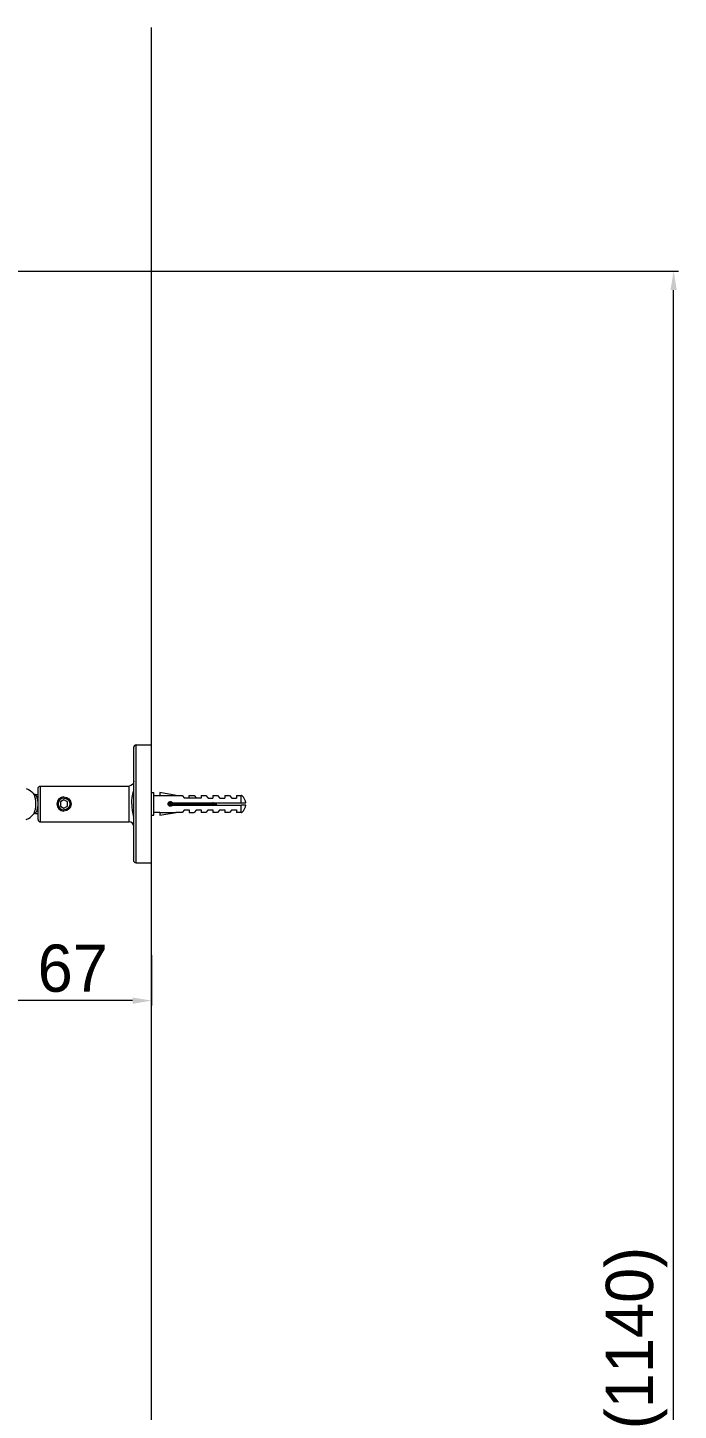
# Model space of a CAD drawing. Extents: x 4791 to 7950, y -233 to 2082.
# Drawn here: x 6711 to 6987, y 697 to 1283 of the extents above; entities that cross this region are included whole.
import ezdxf

# ---------------------------------------------------------------- set-up
doc = ezdxf.new("R2010")
doc.units = 0
doc.header["$LTSCALE"] = 1.7
doc.header["$MEASUREMENT"] = 0
doc.header["$PDMODE"] = 3
doc.header["$PDSIZE"] = -10
doc.layers.get('0').update_dxf_attribs({"linetype": 'CONTINUOUS'})
doc.layers.get('DEFPOINTS').update_dxf_attribs({"linetype": 'CONTINUOUS'})
doc.layers.add('1', color=7, linetype='CONTINUOUS', true_color=0xffffff)
doc.layers.add('치수선', color=7, linetype='CONTINUOUS', lineweight=20)
doc.styles.add('Daelim Dimension', font='')
doc.styles.get('Daelim Dimension').set_extended_font_data('나눔고딕')
doc.dimstyles.new('DEFAULT', dxfattribs={"dimscale": 2, "dimtxt": 2, "dimasz": 2, "dimexe": 0, "dimexo": 2, "dimgap": 1, "dimtad": 1, "dimdec": 1, "dimzin": 9, "dimdsep": 46, "dimtxsty": 'Daelim Dimension', "dimcen": 0.5, "dimclrd": 252, "dimclre": 252, "dimclrt": 3, "dimadec": 1, "dimazin": 0, "dimtfac": 1, "dimtdec": 1, "dimtix": 1, "dimtmove": 0, "dimatfit": 3, "dimfxl": 1, "dimtolj": 1, "dimtzin": 1, "dimlwd": 9, "dimlwe": 9, "dimarcsym": 0})

# ---------------------------------------------------------------- blocks, each defined once
blk = doc.blocks.new('*D7')
at = {"color": 5, "lineweight": 9, "ltscale": 0.5, "transparency": 16777216}
for p, q in [((6697.06, 886.82), (6697.06, 868.5)), ((6763.76, 889.78), (6763.76, 868.5)), ((6755.76, 870.5), (6705.06, 870.5))]:
    blk.add_line(p, q, dxfattribs=at)
at = {"color": 5, "ltscale": 0.5, "transparency": 16777216}
for points in [[(6705.06, 871.83), (6705.06, 869.17), (6697.06, 870.5)], [(6755.76, 871.83), (6755.76, 869.17), (6763.76, 870.5)]]:
    blk.add_solid(points, dxfattribs=at)
at = {"layer": 'DEFPOINTS', "color": 0, "ltscale": 0.5, "transparency": 16777216}
for p in [(6763.76, 893.78), (6697.06, 890.82), (6697.06, 870.5)]:
    blk.add_point(p, dxfattribs=at)
at = {"color": 7, "ltscale": 0.5, "transparency": 16777216, "insert": (6730.41, 894.27), "char_height": 20, "attachment_point": 2, "style": 'Daelim Dimension'}
blk.add_mtext('\\A1;67', dxfattribs=at)
blk = doc.blocks.new('*D9')
at = {"color": 5, "lineweight": 9, "ltscale": 0.5, "transparency": 16777216}
for p, q in [((6673.15, 1179.71), (6986.97, 1179.71)), ((6984.97, 266.09), (6984.97, 1171.71)), ((6798.11, 258.09), (6986.97, 258.09))]:
    blk.add_line(p, q, dxfattribs=at)
at = {"color": 5, "ltscale": 0.5, "transparency": 16777216}
for points in [[(6983.64, 1171.71), (6986.3, 1171.71), (6984.97, 1179.71)], [(6983.64, 266.09), (6986.3, 266.09), (6984.97, 258.09)]]:
    blk.add_solid(points, dxfattribs=at)
at = {"layer": 'DEFPOINTS', "color": 0, "ltscale": 0.5, "transparency": 16777216}
for p in [(6669.15, 1179.71), (6984.97, 1179.71), (6794.11, 258.09)]:
    blk.add_point(p, dxfattribs=at)
at = {"color": 7, "ltscale": 0.5, "transparency": 16777216, "insert": (6969.26, 727.48), "char_height": 20, "attachment_point": 5, "rotation": 90, "style": 'Daelim Dimension'}
blk.add_mtext('\\A1;(1140)', dxfattribs=at)

msp = doc.modelspace()

# ---------------------------------------------------------------- linework, layer by layer
at = {"layer": '1', "color": 7, "linetype": 'Continuous', "lineweight": 18}
for p, q in [((6757.26, 978.87), (6763.76, 978.87)), ((6763.76, 928.87), (6763.76, 978.87)), ((6756.26, 929.87), (6756.26, 977.87)), ((6716.7, 961.47), (6754.26, 961.47)), ((6714.56, 957.87), (6715.7, 957.87)), ((6715.7, 947.27), (6715.7, 960.47)), ((6726.7, 955.6), (6725.2, 954.73)), ((6728.2, 954.73), (6726.7, 955.6)), ((6756.16, 959.34), (6756.16, 948.39)), ((6763.79, 955.76), (6763.76, 955.76)), ((6763.79, 949.07), (6763.79, 958.67)), ((6763.79, 958.67), (6764.79, 958.67)), ((6764.79, 949.07), (6764.79, 958.67)), ((6764.79, 957.47), (6767.29, 957.47)), ((6767.29, 958.67), (6767.29, 957.46)), ((6774.16, 957.46), (6767.29, 958.67)), ((6767.29, 957.46), (6774.16, 957.46)), ((6774.09, 957.47), (6776.79, 957.47)), ((6776.79, 957.47), (6777.79, 956.37)), ((6784.79, 956.37), (6777.79, 956.37)), ((6779.79, 957.47), (6781.79, 957.47)), ((6779.79, 956.37), (6779.79, 957.47)), ((6781.79, 957.47), (6782.79, 956.37)), ((6784.79, 957.47), (6786.79, 957.47)), ((6784.79, 957.47), (6784.79, 956.37)), ((6786.79, 957.47), (6787.79, 956.37)), ((6787.79, 956.37), (6789.79, 956.37)), ((6789.79, 957.47), (6791.79, 957.47)), ((6789.79, 957.47), (6789.79, 956.37)), ((6791.79, 957.47), (6792.79, 956.37)), ((6792.79, 956.37), (6794.79, 956.37)), ((6794.79, 957.47), (6796.79, 957.47)), ((6794.79, 957.47), (6794.79, 956.37)), ((6796.79, 957.47), (6797.79, 956.37)), ((6797.79, 956.37), (6799.79, 956.37)), ((6799.79, 957.47), (6801.79, 957.47)), ((6799.79, 957.47), (6799.79, 956.37)), ((6714.56, 949.87), (6715.7, 949.87)), ((6725.2, 954.73), (6725.2, 953)), ((6725.2, 953), (6726.7, 952.14)), ((6726.7, 952.14), (6728.2, 953)), ((6728.2, 953), (6728.2, 954.73)), ((6763.76, 951.98), (6763.79, 951.98)), ((6767.29, 950.27), (6764.79, 950.27)), ((6767.29, 950.28), (6774.16, 950.28)), ((6767.29, 950.28), (6767.29, 949.07)), ((6767.29, 949.07), (6774.16, 950.28)), ((6772.65, 954.37), (6801.79, 954.37)), ((6772.65, 953.37), (6801.79, 953.37)), ((6776.79, 950.27), (6774.09, 950.27)), ((6777.79, 951.37), (6776.79, 950.27)), ((6777.79, 951.37), (6779.79, 951.37)), ((6779.79, 951.37), (6779.79, 950.27)), ((6779.79, 950.27), (6781.79, 950.27)), ((6782.79, 951.37), (6781.79, 950.27)), ((6782.79, 951.37), (6784.79, 951.37)), ((6784.79, 951.37), (6784.79, 950.27)), ((6786.79, 950.27), (6784.79, 950.27)), ((6786.5, 954.37), (6786.5, 953.87)), ((6786.5, 953.87), (6786.5, 953.37)), ((6787.79, 951.37), (6786.79, 950.27)), ((6787.79, 951.37), (6789.79, 951.37)), ((6789.79, 951.37), (6789.79, 950.27)), ((6791.79, 950.27), (6789.79, 950.27)), ((6791.5, 953.87), (6790.18, 954.37)), ((6790.18, 953.37), (6790.21, 953.38)), ((6790.3, 953.48), (6790.25, 953.37)), ((6790.27, 953.4), (6791.5, 953.87)), ((6792.79, 951.37), (6791.79, 950.27)), ((6792.79, 951.37), (6794.79, 951.37)), ((6794.79, 951.37), (6794.79, 950.27)), ((6796.79, 950.27), (6794.79, 950.27)), ((6797.79, 951.37), (6796.79, 950.27)), ((6797.79, 951.37), (6799.79, 951.37)), ((6799.79, 951.37), (6799.79, 950.27)), ((6801.79, 950.27), (6799.79, 950.27)), ((6716.7, 946.27), (6754.26, 946.27)), ((6763.79, 949.07), (6764.79, 949.07)), ((6757.26, 928.87), (6763.76, 928.87))]:
    msp.add_line(p, q, dxfattribs=at)
at = {"layer": '1', "color": 7, "linetype": 'Continuous', "lineweight": 13}
for p, q in [((6757.26, 928.87), (6757.26, 978.87)), ((6716.7, 946.27), (6716.7, 961.47)), ((6754.26, 946.27), (6754.26, 961.47)), ((6726.7, 956.87), (6726.7, 956.37)), ((6801.79, 954.37), (6801.79, 957.47)), ((6726.7, 950.87), (6726.7, 951.37)), ((6763.76, 953.87), (6763.79, 953.87)), ((6770.8, 953.87), (6771.65, 953.87)), ((6772.2, 953.87), (6773.15, 953.87)), ((6773.7, 953.87), (6774.65, 953.87)), ((6775.2, 953.87), (6776.15, 953.87)), ((6776.7, 953.87), (6777.65, 953.87)), ((6778.2, 953.87), (6779.15, 953.87)), ((6779.7, 953.87), (6780.65, 953.87)), ((6781.2, 953.87), (6782.15, 953.87)), ((6782.7, 953.87), (6783.65, 953.87)), ((6784.2, 953.87), (6785.18, 953.87)), ((6785.68, 953.87), (6786.5, 953.87)), ((6787.17, 953.87), (6788.26, 953.87)), ((6788.7, 953.87), (6789.89, 953.87)), ((6790.09, 953.87), (6791.5, 953.87)), ((6801.79, 950.27), (6801.79, 953.37))]:
    msp.add_line(p, q, dxfattribs=at)
at = {"layer": '1', "color": 7, "linetype": 'Continuous', "lineweight": 18}
for centre, radius, start, end in [((6757.26, 977.87), 1, 90, 180), ((6726.7, 953.87), 3, 90, 270), ((6726.7, 953.87), 2.5, 90, 270), ((6756.64, 959.22), 0.5, 140.03093, 165.44538), ((6708.31, 953.87), 7, 290.36414, 321.31781), ((6777.25, 953.87), 21.79, 180, 194.55462), ((6716.7, 947.27), 1, 180, 270), ((6754.26, 944.27), 2, 0, 90)]:
    msp.add_arc(centre, radius, start, end, dxfattribs=at)
at = {"layer": '1', "color": 7, "linetype": 'Continuous', "lineweight": 18, "extrusion": (0, 0, -1)}
for centre, radius, start, end in [((-6716.7, 960.47), 1, 0, 90), ((-6754.26, 963.47), 2, 180, 270), ((-6708.31, 953.87), 7, 110.36414, 141.31781), ((-6726.7, 953.87), 3, 90, 270), ((-6726.7, 953.87), 2.5, 90, 270), ((-6777.25, 953.87), 21.79, 0, 14.55462), ((-6756.64, 948.52), 0.5, 320.03093, 345.44538), ((-6757.26, 929.87), 1, 270, 0)]:
    msp.add_arc(centre, radius, start, end, dxfattribs=at)
at = {"layer": '1', "color": 7, "linetype": 'Continuous', "lineweight": 18, "extrusion": (5.47049e-06, -2.46352e-06, -1)}
msp.add_arc((-6714.56, 958.87, 0.04), 1, 270.11817, 321.31948, dxfattribs=at)
at = {"layer": '1', "color": 7, "linetype": 'Continuous', "lineweight": 18}
for points, degree in [([(6714.42, 957.62), (6713.95, 958.02), (6713.78, 958.23)], 2), ([(6713.81, 958.17), (6713.83, 958.13), (6713.87, 958.05), (6713.91, 957.96)], 3), ([(6714.63, 957.8), (6714.29, 957.78), (6714.01, 957.97)], 2), ([(6714.59, 957.82), (6714.57, 957.85), (6714.56, 957.86), (6714.56, 957.87)], 3), ([(6773.15, 953.87), (6773.13, 954.04), (6773.1, 954.21), (6773.08, 954.37)], 3), ([(6773.44, 954.39), (6773.48, 954.05), (6773.51, 953.69), (6773.54, 953.35)], 3), ([(6773.7, 953.87), (6773.72, 953.7), (6773.74, 953.53), (6773.76, 953.37)], 3), ([(6774.65, 953.87), (6774.62, 954.04), (6774.6, 954.21), (6774.58, 954.37)], 3), ([(6775.2, 953.87), (6775.22, 953.7), (6775.24, 953.53), (6775.26, 953.37)], 3), ([(6776.15, 953.87), (6776.12, 954.04), (6776.1, 954.21), (6776.08, 954.37)], 3), ([(6776.7, 953.87), (6776.72, 953.7), (6776.74, 953.53), (6776.76, 953.37)], 3), ([(6777.65, 953.87), (6777.63, 954.04), (6777.6, 954.21), (6777.58, 954.37)], 3), ([(6777.94, 954.38), (6777.98, 954.05), (6778.01, 953.7), (6778.04, 953.37)], 3), ([(6778.2, 953.87), (6778.22, 953.7), (6778.24, 953.53), (6778.26, 953.37)], 3), ([(6779.15, 953.87), (6779.12, 954.04), (6779.1, 954.21), (6779.08, 954.37)], 3), ([(6779.44, 954.38), (6779.48, 954.05), (6779.51, 953.7), (6779.54, 953.37)], 3), ([(6779.7, 953.87), (6779.72, 953.7), (6779.74, 953.53), (6779.76, 953.37)], 3), ([(6780.65, 953.87), (6780.63, 954.04), (6780.6, 954.21), (6780.58, 954.37)], 3), ([(6781.2, 953.87), (6781.22, 953.7), (6781.24, 953.53), (6781.26, 953.37)], 3), ([(6782.15, 953.87), (6782.12, 954.05), (6782.1, 954.23), (6782.08, 954.4)], 3), ([(6782.44, 954.38), (6782.48, 954.04), (6782.51, 953.7), (6782.54, 953.37)], 3), ([(6782.7, 953.87), (6782.72, 953.7), (6782.74, 953.53), (6782.76, 953.37)], 3), ([(6783.65, 953.87), (6783.62, 954.04), (6783.6, 954.21), (6783.58, 954.37)], 3), ([(6784.2, 953.87), (6784.22, 953.7), (6784.24, 953.53), (6784.26, 953.37)], 3), ([(6785.62, 954.37), (6785.64, 954.21), (6785.66, 954.04), (6785.68, 953.87)], 3), ([(6790.09, 953.87), (6790.09, 953.86), (6790.1, 953.84), (6790.11, 953.81), (6790.12, 953.78), (6790.13, 953.76), (6790.14, 953.74), (6790.15, 953.71), (6790.16, 953.69), (6790.17, 953.67), (6790.18, 953.66), (6790.18, 953.64), (6790.19, 953.62), (6790.2, 953.61), (6790.21, 953.6), (6790.21, 953.59), (6790.22, 953.58), (6790.23, 953.57), (6790.23, 953.56), (6790.24, 953.55), (6790.24, 953.54), (6790.25, 953.53), (6790.25, 953.53), (6790.26, 953.52), (6790.26, 953.52), (6790.26, 953.51), (6790.27, 953.51), (6790.27, 953.5), (6790.27, 953.5), (6790.28, 953.5), (6790.28, 953.49), (6790.28, 953.49), (6790.29, 953.49), (6790.29, 953.49), (6790.29, 953.49), (6790.29, 953.48), (6790.29, 953.48), (6790.29, 953.48), (6790.3, 953.48), (6790.3, 953.48), (6790.3, 953.48), (6790.3, 953.48), (6790.3, 953.48), (6790.3, 953.48)], 3)]:
    msp.add_open_spline(points, degree=degree, dxfattribs=at)
for points, knots in [([(6714.03, 957.67), (6714.1, 957.49), (6714.18, 957.26), (6714.26, 956.99), (6714.26, 956.98)], [0, 0, 0, 0, 0.96652, 1, 1, 1, 1]), ([(6714.56, 957.87), (6714.57, 957.85), (6714.61, 957.82), (6714.82, 957.47), (6715.17, 956.7), (6715.54, 955.43), (6715.7, 953.87), (6715.54, 952.31), (6715.2, 951.12), (6714.89, 950.41), (6714.69, 950.08), (6714.58, 949.9), (6714.56, 949.88), (6714.56, 949.87)], [0, 0, 0, 0, 0.061711, 0.143762, 0.246602, 0.386052, 0.499537, 0.612607, 0.752803, 0.834613, 0.895053, 0.948185, 1, 1, 1, 1]), ([(6803.75, 954.37), (6803.75, 954.37), (6803.74, 954.48), (6803.64, 954.81), (6803.46, 955.34), (6803.19, 955.94), (6802.87, 956.54), (6802.51, 957.05), (6802.14, 957.39), (6801.9, 957.47), (6801.79, 957.47)], [0, 0, 0, 0, 0.000834, 0.101332, 0.216692, 0.348043, 0.495128, 0.655797, 0.825944, 1, 1, 1, 1]), ([(6714.26, 950.76), (6714.26, 950.75), (6714.13, 950.33), (6713.94, 949.85), (6713.8, 949.54), (6713.78, 949.51), (6713.78, 949.49)], [0, 0, 0, 0, 0.011621, 0.519561, 0.768859, 1, 1, 1, 1]), ([(6772.65, 953.37), (6772.6, 953.27), (6772.52, 953.18), (6772.35, 953.04), (6772.25, 952.98), (6772.04, 952.89), (6771.93, 952.87), (6771.71, 952.87), (6771.59, 952.88), (6771.39, 952.94), (6771.29, 952.99), (6771.11, 953.12), (6771.03, 953.2), (6770.9, 953.38), (6770.85, 953.49), (6770.79, 953.71), (6770.78, 953.82), (6770.8, 954.04), (6770.82, 954.15), (6770.9, 954.35), (6770.96, 954.44), (6771.1, 954.61), (6771.19, 954.68), (6771.39, 954.79), (6771.5, 954.83), (6771.72, 954.87), (6771.83, 954.87), (6772.05, 954.84), (6772.15, 954.81), (6772.34, 954.71), (6772.43, 954.64), (6772.56, 954.5), (6772.61, 954.44), (6772.65, 954.37)], [0, 0, 0, 0, 0.065161, 0.065161, 0.130339, 0.130339, 0.194977, 0.194977, 0.257251, 0.257251, 0.319114, 0.319114, 0.383058, 0.383058, 0.448416, 0.448416, 0.512353, 0.512353, 0.574344, 0.574344, 0.636718, 0.636718, 0.701199, 0.701199, 0.766469, 0.766469, 0.829755, 0.829755, 0.8914, 0.8914, 0.954269, 0.954269, 1, 1, 1, 1]), ([(6771.65, 953.87), (6771.62, 954.08), (6771.59, 954.3), (6771.55, 954.61), (6771.53, 954.73), (6771.52, 954.83)], [0, 0, 0, 0, 0.634776, 0.634776, 1, 1, 1, 1]), ([(6771.78, 952.86), (6771.77, 952.93), (6771.76, 953.01), (6771.72, 953.29), (6771.69, 953.5), (6771.66, 953.77), (6771.65, 953.82), (6771.65, 953.87)], [0, 0, 0, 0, 0.255292, 0.255292, 0.857545, 0.857545, 1, 1, 1, 1]), ([(6771.89, 954.87), (6771.93, 954.5), (6772, 953.81), (6772.07, 953.13), (6772.09, 952.88)], [0, 0, 0, 0, 0.589927, 1, 1, 1, 1]), ([(6772.07, 954.83), (6772.08, 954.77), (6772.09, 954.7), (6772.12, 954.45), (6772.15, 954.23), (6772.18, 953.97), (6772.19, 953.92), (6772.2, 953.87)], [0, 0, 0, 0, 0.211252, 0.211252, 0.849256, 0.849256, 1, 1, 1, 1]), ([(6772.2, 953.87), (6772.22, 953.66), (6772.25, 953.44), (6772.29, 953.16), (6772.3, 953.09), (6772.31, 953.02)], [0, 0, 0, 0, 0.729669, 0.729669, 1, 1, 1, 1]), ([(6773.21, 953.36), (6773.2, 953.48), (6773.18, 953.6), (6773.16, 953.77), (6773.15, 953.82), (6773.15, 953.87)], [0, 0, 0, 0, 0.704741, 0.704741, 1, 1, 1, 1]), ([(6773.63, 954.38), (6773.65, 954.26), (6773.66, 954.14), (6773.68, 953.97), (6773.69, 953.92), (6773.7, 953.87)], [0, 0, 0, 0, 0.705053, 0.705053, 1, 1, 1, 1]), ([(6774.71, 953.36), (6774.7, 953.48), (6774.68, 953.6), (6774.66, 953.77), (6774.65, 953.82), (6774.65, 953.87)], [0, 0, 0, 0, 0.703939, 0.703939, 1, 1, 1, 1]), ([(6774.94, 954.39), (6774.96, 954.24), (6774.99, 953.89), (6775.02, 953.54), (6775.04, 953.35)], [0, 0, 0, 0, 0.440857, 1, 1, 1, 1]), ([(6775.13, 954.38), (6775.14, 954.29), (6775.16, 954.2), (6775.18, 954.03), (6775.19, 953.95), (6775.2, 953.87)], [0, 0, 0, 0, 0.531885, 0.531885, 1, 1, 1, 1]), ([(6776.21, 953.36), (6776.2, 953.48), (6776.18, 953.6), (6776.16, 953.77), (6776.15, 953.82), (6776.15, 953.87)], [0, 0, 0, 0, 0.704437, 0.704437, 1, 1, 1, 1]), ([(6776.44, 954.39), (6776.47, 954.12), (6776.5, 953.77), (6776.54, 953.43), (6776.54, 953.36)], [0, 0, 0, 0, 0.794736, 1, 1, 1, 1]), ([(6776.63, 954.38), (6776.65, 954.26), (6776.66, 954.14), (6776.68, 953.97), (6776.69, 953.92), (6776.7, 953.87)], [0, 0, 0, 0, 0.704656, 0.704656, 1, 1, 1, 1]), ([(6777.71, 953.36), (6777.7, 953.48), (6777.68, 953.6), (6777.66, 953.77), (6777.65, 953.82), (6777.65, 953.87)], [0, 0, 0, 0, 0.704875, 0.704875, 1, 1, 1, 1]), ([(6778.13, 954.38), (6778.15, 954.26), (6778.16, 954.14), (6778.18, 953.97), (6778.19, 953.92), (6778.2, 953.87)], [0, 0, 0, 0, 0.705116, 0.705116, 1, 1, 1, 1]), ([(6779.21, 953.36), (6779.2, 953.41), (6779.2, 953.46), (6779.18, 953.63), (6779.16, 953.75), (6779.15, 953.87)], [0, 0, 0, 0, 0.313138, 0.313138, 1, 1, 1, 1]), ([(6779.63, 954.38), (6779.65, 954.26), (6779.66, 954.14), (6779.68, 953.97), (6779.69, 953.92), (6779.7, 953.87)], [0, 0, 0, 0, 0.70485, 0.70485, 1, 1, 1, 1]), ([(6780.71, 953.36), (6780.7, 953.48), (6780.68, 953.6), (6780.66, 953.77), (6780.65, 953.82), (6780.65, 953.87)], [0, 0, 0, 0, 0.704609, 0.704609, 1, 1, 1, 1]), ([(6780.94, 954.38), (6780.97, 954.07), (6781.01, 953.73), (6781.04, 953.4), (6781.04, 953.37)], [0, 0, 0, 0, 0.915262, 1, 1, 1, 1]), ([(6781.13, 954.38), (6781.15, 954.26), (6781.16, 954.14), (6781.18, 953.97), (6781.19, 953.92), (6781.2, 953.87)], [0, 0, 0, 0, 0.704873, 0.704873, 1, 1, 1, 1]), ([(6782.21, 953.36), (6782.2, 953.48), (6782.18, 953.6), (6782.16, 953.77), (6782.15, 953.82), (6782.15, 953.87)], [0, 0, 0, 0, 0.705016, 0.705016, 1, 1, 1, 1]), ([(6782.63, 954.38), (6782.65, 954.26), (6782.66, 954.14), (6782.68, 953.97), (6782.69, 953.92), (6782.7, 953.87)], [0, 0, 0, 0, 0.705056, 0.705056, 1, 1, 1, 1]), ([(6783.71, 953.36), (6783.7, 953.42), (6783.69, 953.49), (6783.67, 953.66), (6783.66, 953.77), (6783.65, 953.87)], [0, 0, 0, 0, 0.401447, 0.401447, 1, 1, 1, 1]), ([(6783.94, 954.37), (6783.95, 954.34), (6783.98, 954.01), (6784.01, 953.66), (6784.04, 953.36)], [0, 0, 0, 0, 0.105619, 1, 1, 1, 1]), ([(6784.13, 954.38), (6784.15, 954.26), (6784.16, 954.14), (6784.18, 953.97), (6784.19, 953.92), (6784.2, 953.87)], [0, 0, 0, 0, 0.704764, 0.704764, 1, 1, 1, 1]), ([(6785.18, 953.87), (6785.16, 953.99), (6785.15, 954.1), (6785.12, 954.27), (6785.12, 954.33), (6785.11, 954.38)], [0, 0, 0, 0, 0.677968, 0.677968, 1, 1, 1, 1]), ([(6785.25, 953.36), (6785.24, 953.4), (6785.23, 953.45), (6785.21, 953.62), (6785.19, 953.74), (6785.18, 953.87)], [0, 0, 0, 0, 0.270903, 0.270903, 1, 1, 1, 1]), ([(6785.44, 954.38), (6785.46, 954.17), (6785.48, 953.94), (6785.52, 953.61), (6785.53, 953.49), (6785.54, 953.37)], [0, 0, 0, 0, 0.645139, 0.645139, 1, 1, 1, 1]), ([(6785.74, 953.36), (6785.73, 953.44), (6785.72, 953.52), (6785.7, 953.69), (6785.69, 953.78), (6785.68, 953.87)], [0, 0, 0, 0, 0.480663, 0.480663, 1, 1, 1, 1]), ([(6786.72, 954.37), (6786.74, 954.27), (6786.75, 954.17), (6786.79, 953.86), (6786.81, 953.65), (6786.84, 953.42), (6786.85, 953.39), (6786.85, 953.36)], [0, 0, 0, 0, 0.306369, 0.306369, 0.905653, 0.905653, 1, 1, 1, 1]), ([(6786.93, 954.41), (6786.94, 954.29), (6786.96, 954.17), (6787, 953.84), (6787.02, 953.61), (6787.05, 953.4)], [0, 0, 0, 0, 0.34776, 0.34776, 1, 1, 1, 1]), ([(6787.1, 954.37), (6787.12, 954.24), (6787.14, 954.11), (6787.16, 953.94), (6787.17, 953.9), (6787.17, 953.87)], [0, 0, 0, 0, 0.798912, 0.798912, 1, 1, 1, 1]), ([(6787.17, 953.87), (6787.18, 953.85), (6787.18, 953.84), (6787.19, 953.76), (6787.2, 953.69), (6787.23, 953.54), (6787.24, 953.45), (6787.26, 953.36)], [0, 0, 0, 0, 0.090296, 0.090296, 0.452609, 0.452609, 1, 1, 1, 1]), ([(6788.26, 953.87), (6788.23, 953.99), (6788.2, 954.12), (6788.17, 954.29), (6788.16, 954.33), (6788.15, 954.37)], [0, 0, 0, 0, 0.742619, 0.742619, 1, 1, 1, 1]), ([(6788.36, 953.37), (6788.34, 953.47), (6788.31, 953.59), (6788.28, 953.77), (6788.27, 953.82), (6788.26, 953.87)], [0, 0, 0, 0, 0.709321, 0.709321, 1, 1, 1, 1]), ([(6788.41, 954.41), (6788.42, 954.33), (6788.44, 954.24), (6788.48, 953.98), (6788.5, 953.8), (6788.54, 953.54), (6788.56, 953.46), (6788.57, 953.39)], [0, 0, 0, 0, 0.244182, 0.244182, 0.763734, 0.763734, 1, 1, 1, 1]), ([(6788.59, 954.37), (6788.61, 954.28), (6788.63, 954.18), (6788.67, 954.01), (6788.68, 953.94), (6788.7, 953.87)], [0, 0, 0, 0, 0.580213, 0.580213, 1, 1, 1, 1]), ([(6788.7, 953.87), (6788.7, 953.87), (6788.7, 953.86), (6788.7, 953.85), (6788.71, 953.84), (6788.72, 953.78), (6788.73, 953.73), (6788.77, 953.57), (6788.79, 953.46), (6788.82, 953.37), (6788.82, 953.37), (6788.82, 953.37)], [0, 0, 0, 0, 0.016011, 0.016011, 0.080069, 0.080069, 0.337327, 0.337327, 0.99933, 0.99933, 1, 1, 1, 1]), ([(6789.89, 953.87), (6789.85, 953.94), (6789.82, 954.02), (6789.76, 954.17), (6789.73, 954.24), (6789.69, 954.33), (6789.67, 954.35), (6789.66, 954.37)], [0, 0, 0, 0, 0.419091, 0.419091, 0.841335, 0.841335, 1, 1, 1, 1]), ([(6789.84, 954.38), (6789.85, 954.35), (6789.86, 954.32), (6789.9, 954.2), (6789.92, 954.1), (6789.98, 953.9), (6790.01, 953.81), (6790.07, 953.65), (6790.1, 953.57), (6790.13, 953.5), (6790.13, 953.5), (6790.13, 953.49)], [0, 0, 0, 0, 0.105996, 0.105996, 0.412447, 0.412447, 0.700506, 0.700506, 0.972274, 0.972274, 1, 1, 1, 1]), ([(6789.91, 954.32), (6789.9, 954.33), (6789.89, 954.35), (6789.89, 954.37), (6789.88, 954.37)], [0, 0, 0, 0, 0.846117, 1, 1, 1, 1]), ([(6790.18, 953.43), (6790.16, 953.44), (6790.15, 953.45), (6790.11, 953.48), (6790.08, 953.52), (6790.01, 953.61), (6789.98, 953.67), (6789.93, 953.77), (6789.91, 953.82), (6789.89, 953.87)], [0, 0, 0, 0, 0.097685, 0.097685, 0.430319, 0.430319, 0.762286, 0.762286, 1, 1, 1, 1]), ([(6789.91, 954.32), (6789.91, 954.31), (6789.92, 954.29), (6789.95, 954.22), (6789.98, 954.15), (6790.03, 954.01), (6790.06, 953.94), (6790.09, 953.87)], [0, 0, 0, 0, 0.119809, 0.119809, 0.559091, 0.559091, 1, 1, 1, 1]), ([(6801.79, 954.37), (6802.01, 954.37), (6802.23, 954.37), (6802.65, 954.37), (6802.85, 954.37), (6803.2, 954.37), (6803.35, 954.37), (6803.59, 954.37), (6803.68, 954.37), (6803.74, 954.37), (6803.75, 954.37), (6803.75, 954.37)], [0, 0, 0, 0, 0.238866, 0.238866, 0.477697, 0.477697, 0.717085, 0.717085, 0.958428, 0.958428, 1, 1, 1, 1]), ([(6801.79, 950.27), (6801.9, 950.27), (6802.14, 950.35), (6802.51, 950.69), (6802.87, 951.2), (6803.19, 951.8), (6803.46, 952.41), (6803.64, 952.93), (6803.74, 953.25), (6803.75, 953.37), (6803.75, 953.37)], [0, 0, 0, 0, 0.174868, 0.345446, 0.506184, 0.653063, 0.784052, 0.899005, 0.999131, 1, 1, 1, 1]), ([(6801.79, 950.27), (6801.9, 950.27), (6802.14, 950.35), (6802.51, 950.69), (6802.87, 951.2), (6803.19, 951.79), (6803.46, 952.4), (6803.64, 952.93), (6803.74, 953.25), (6803.75, 953.37), (6803.75, 953.37)], [0, 0, 0, 0, 0.173972, 0.344037, 0.504628, 0.651641, 0.782929, 0.898232, 0.998682, 1, 1, 1, 1]), ([(6803.75, 953.37), (6803.73, 953.37), (6803.71, 953.37), (6803.59, 953.37), (6803.48, 953.37), (6803.19, 953.37), (6803.01, 953.37), (6802.62, 953.37), (6802.41, 953.37), (6802.06, 953.37), (6801.92, 953.37), (6801.79, 953.37)], [0, 0, 0, 0, 0.118452, 0.118452, 0.370869, 0.370869, 0.615066, 0.615066, 0.855315, 0.855315, 1, 1, 1, 1])]:
    msp.add_open_spline(points, degree=3, knots=knots, dxfattribs=at)
at = {"layer": '1', "color": 7, "linetype": 'Continuous', "lineweight": 13}
msp.add_open_spline([(6714.26, 956.98), (6714.38, 956.58), (6714.6, 955.62), (6714.73, 953.87), (6714.6, 952.12), (6714.38, 951.16), (6714.26, 950.76)], degree=3, knots=[0, 0, 0, 0, 0.256141, 0.499758, 0.743312, 1, 1, 1, 1], dxfattribs=at)
at = {"layer": '1', "color": 7, "linetype": 'Continuous', "lineweight": 18}
msp.add_rational_spline([(6714.56, 949.87), (6714.25, 949.87), (6713.97, 949.74), (6713.78, 949.49)], [1.1152364413, 1.01098985742, 0.977471878107, 1.01468250334], degree=3, dxfattribs=at)
at = {"layer": '치수선'}
msp.add_line((6763.76, 40.7), (6763.76, 1282.91), dxfattribs=at)

# ---------------------------------------------------------------- dimensions: what is measured, and where the dimension line sits
at = {"color": 5, "ltscale": 0.5}
dim = msp.add_linear_dim(base=(6984.97, 1179.71), p1=(6794.11, 258.09), p2=(6669.15, 1179.71), angle=90, text='(1140)', dimstyle='DEFAULT', override={"dimtxt": 10, "dimasz": 4, "dimexe": 1, "dimdec": 0, "dimclrd": 5, "dimclre": 5, "dimclrt": 7}, dxfattribs=at)
dim.commit()
dim.dimension.update_dxf_attribs({"geometry": '*D9', "text_midpoint": (6984.97, 727.48), "dimtype": 160})
dim = msp.add_linear_dim(base=(6697.06, 870.5), p1=(6763.76, 893.78), p2=(6697.06, 890.82), angle=180, dimstyle='DEFAULT', override={"dimtxt": 10, "dimasz": 4, "dimexe": 1, "dimdec": 0, "dimclrd": 5, "dimclre": 5, "dimclrt": 7}, dxfattribs=at)
dim.commit()
dim.dimension.update_dxf_attribs({"geometry": '*D7', "text_midpoint": (6730.41, 870.5), "dimtype": 160})

doc.saveas('drawing.dxf')
